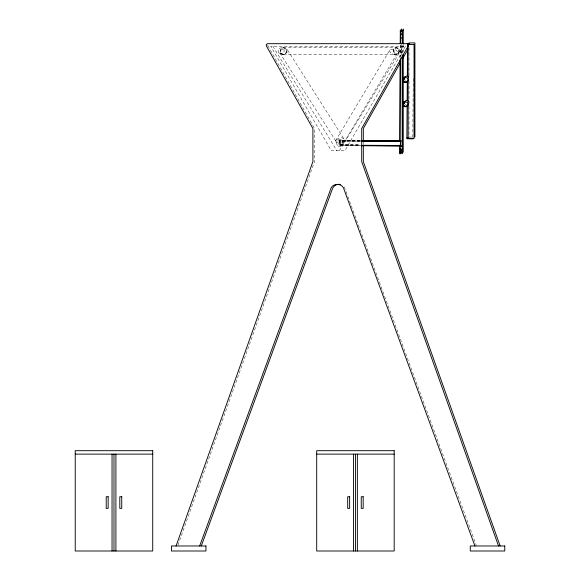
<?xml version="1.0" encoding="UTF-8"?>
<svg xmlns="http://www.w3.org/2000/svg" width="580" height="580" viewBox="0 0 580 580"><rect width="100%" height="100%" fill="white"/><g stroke="black" fill="none" stroke-linecap="round" stroke-linejoin="round"><path stroke-width="0.43" stroke-dasharray="2.9 2.17" d="M340.91 145.065L340.946 140.766L360.724 140.911M400.106 57.964L400.2 45.283M401.759 54.375L401.831 45.276M412.822 137.163L413.25 78.126M267.808 44.979L267.887 45.682M335.856 140.273C335.059 143.883 341.366 145.761 343.527 143.224L397.394 53.186C398.199 49.583 391.884 47.705 389.731 50.235L335.856 140.273C338.01 137.743 344.324 139.613 343.527 143.224M389.731 50.235C388.934 53.846 395.241 55.724 397.394 53.186M177.995 545.12L314.527 161.573L314.527 128.535L267.989 45.9M339.336 150.749L403.404 46.219M283.337 47.785L396.14 47.785M283.337 54.614L396.14 54.614M411.517 137.083L408.98 137.083L408.98 103.588M360.042 140.454L340.366 140.309L340.395 145.319L360.173 145.457M360.412 140.708L339.844 140.556L339.815 144.855L360.383 145.007M360.644 140.976L339.184 140.817L339.148 145.116L360.688 145.21M340.424 141.012L360.202 141.157M360.434 141.433L339.757 141.281L339.728 145.58L360.405 145.732M340.337 144.608L360.013 144.754M287.47 49.916C285.266 47.437 278.965 49.431 279.901 53.034L336.407 142.006C338.611 144.493 344.911 142.492 343.969 138.895L287.47 49.916C288.405 53.519 282.105 55.513 279.901 53.034M343.969 138.895C341.765 136.409 335.472 138.41 336.407 142.006M344.295 186.804L476.238 545.127M272.81 46.219L336.886 150.749M408.98 47.458L408.98 76.43M408.98 80.953L408.98 102.682M403.245 44.501L403.245 51.729M402.389 45.109L402.389 53.251M401.621 44.501L401.621 55.346M400.758 45.117L400.758 56.869M398.808 49.655L398.808 52.744M363.319 141.926L363.319 144.608M406.732 105.139A2.327 2.327 0 0 1 405.087 104.458M408.98 102.21A2.327 2.327 0 0 1 409.06 102.812M405.572 80.417A2.327 2.327 0 0 1 404.717 79.569M405.471 46.219L344.832 150.749L331.39 150.749L270.751 46.219L405.471 46.219M393.523 49.503A3.4 3.023 90 0 0 396.14 54.6A3.4 3.023 90 0 0 398.764 49.503A3.4 3.023 90 0 0 393.523 49.503M280.72 49.503A3.4 3.023 90 0 0 283.337 54.6A3.4 3.023 90 0 0 285.962 49.503A3.4 3.023 90 0 0 280.72 49.503M398.286 53.599A3.4 3.023 -90 0 0 396.916 47.915A3.4 3.023 -90 0 0 393.226 52.091A3.4 3.023 -90 0 0 398.286 53.599M285.483 53.599A3.4 3.023 -90 0 0 284.113 47.915A3.4 3.023 -90 0 0 280.415 52.091A3.4 3.023 -90 0 0 285.483 53.599M395.516 53.534A3.045 3.045 0 0 0 400.077 50.895A3.045 3.045 0 0 0 395.516 48.263A3.045 3.045 0 0 0 395.516 53.534M338.242 146.109A3.045 3.045 0 0 0 342.809 143.47A3.045 3.045 0 0 0 338.242 140.838A3.045 3.045 0 0 0 338.242 146.109M279.618 53.534A3.045 3.045 0 0 0 284.178 50.895A3.045 3.045 0 0 0 279.618 48.263A3.045 3.045 0 0 0 279.618 53.534"/><path stroke-width="0.87" d="M399.41 153.816L399.475 145.123M399.504 141.129L400.099 59.762M400.214 43.485L400.316 29.899M401.034 153.831L401.07 149.306M402.817 79.917L402.825 78.713M403.716 102.45L403.724 101.732M407.124 105.422L406.877 138.758L412.808 138.801L412.815 138.069M407.153 100.891L407.298 81.722M407.334 76.451L407.573 43.862L409.262 43.87L408.813 43.681L267.402 43.681L266.314 44.522L266.372 45.9L312.903 128.535L312.903 161.573L176.073 545.976M199.665 545.976L330.542 189.515C331.934 182.707 342.664 182.707 344.056 189.515L474.933 545.976M201.289 545.976L332.166 189.515C333.036 185.963 336.886 183.606 340.445 184.44M400.541 62.422L363.319 128.535L363.319 141.034M402.759 58.493L408.074 49.046M402.882 102.566L403.738 101.718A2.327 2.327 0 0 1 404.905 101.42M401.621 30.16L403.245 30.16M400.758 31.683L402.389 31.683M400.758 34.01L402.389 34.01M400.758 34.561L402.389 34.561M400.758 38.033L402.389 38.033M403.245 77.8L404.485 77.8A2.327 2.327 0 0 1 408.748 77.242M403.245 79.003L404.485 79.003L404.485 77.8L404.485 79.003M402.389 79.322L403.629 79.322A2.327 2.327 0 0 1 407.211 78.025A2.327 2.327 0 0 1 407.211 81.831A2.327 2.327 0 0 1 403.629 80.526L402.389 80.526M403.245 102.21L404.485 102.21L405.572 100.797A2.327 2.327 0 0 1 408.748 101.652M403.245 103.414L404.485 103.414L404.485 102.21L404.485 103.414M402.389 103.733L403.629 103.733L404.709 102.326A2.327 2.327 0 0 1 407.979 103.356A2.327 2.327 0 0 1 406.667 106.524A2.327 2.327 0 0 1 403.629 104.937L402.389 104.937M400.758 146.232L402.389 146.232M400.758 149.698L402.389 149.698M400.758 150.249L402.389 150.249M400.758 152.576L402.389 152.576M75.233 454.133L152.728 454.133M316.695 454.133L394.19 454.133M400.301 31.023L401.933 31.03M406.885 138.011L408.581 138.025M361.833 140.469L401.179 140.751M361.311 140.715L400.657 140.998L400.628 145.754L361.971 145.471M361.623 140.918L401.179 141.208M386.584 141.165L395.524 141.23M362 141.172L400.657 141.455M362.406 145.29L401.142 145.507M361.304 145.732L399.961 146.015M399.446 149.002L401.07 149.009M399.439 149.553L401.07 149.567M399.424 151.902L401.048 151.916M407.196 43.681L408.284 44.522L408.226 45.9L361.695 128.535L361.695 161.573L498.524 545.976M500.149 545.976L363.319 161.573L363.319 145.5M414.903 137.083L414.903 42.927L408.98 42.927L408.98 44.74M403.245 29L403.245 43.594M403.245 54.389L403.245 152.214M402.389 30.523L402.389 43.312M402.389 55.013L402.389 153.736M401.621 29L401.621 31.044M400.758 30.523L400.758 43.312M400.758 58.681L400.758 153.736M357.374 454.133L357.374 551M355.438 454.133L355.438 551M353.503 454.133L353.503 551M115.913 454.133L115.913 551M113.977 454.133L113.977 551M112.041 454.133L112.041 551M406.696 81.7A2.327 2.327 0 0 1 402.81 80.627M406.892 105.632A2.327 2.327 0 0 1 406.515 106.111M406.029 106.474A2.327 2.327 0 0 1 402.861 105.603M404.869 106.068A2.327 2.327 0 0 1 402.868 104.893M405.05 81.657A2.327 2.327 0 0 1 403.042 80.482M403.064 78.155A2.327 2.327 0 0 1 405.087 77.01M407.892 80.417A2.327 2.327 0 0 1 407.334 80.649M407.892 104.828A2.327 2.327 0 0 1 407.334 105.06M403.629 79.322L403.629 80.526L403.629 79.322M403.629 103.733L403.629 104.937L403.629 103.733M414.048 44.45L408.117 44.45L408.117 138.606L414.048 138.606L414.048 44.45M152.728 450.689L75.233 450.689L75.233 551L152.728 551L152.728 450.689M394.19 450.689L316.695 450.689L316.695 551L394.19 551L394.19 450.689M108.17 496.755L106.227 496.755L106.227 508.377L108.17 508.377L108.17 496.755M121.728 496.755L119.792 496.755L119.792 508.377L121.728 508.377L121.728 496.755M349.631 496.755L347.688 496.755L347.688 508.377L349.631 508.377L349.631 496.755M363.189 496.755L361.253 496.755L361.253 508.377L363.189 508.377L363.189 496.755M205.958 545.976L171.448 545.976L171.448 551L205.958 551L205.958 545.976M504.767 545.976L470.264 545.976L470.264 551L504.767 551L504.767 545.976"/></g></svg>
